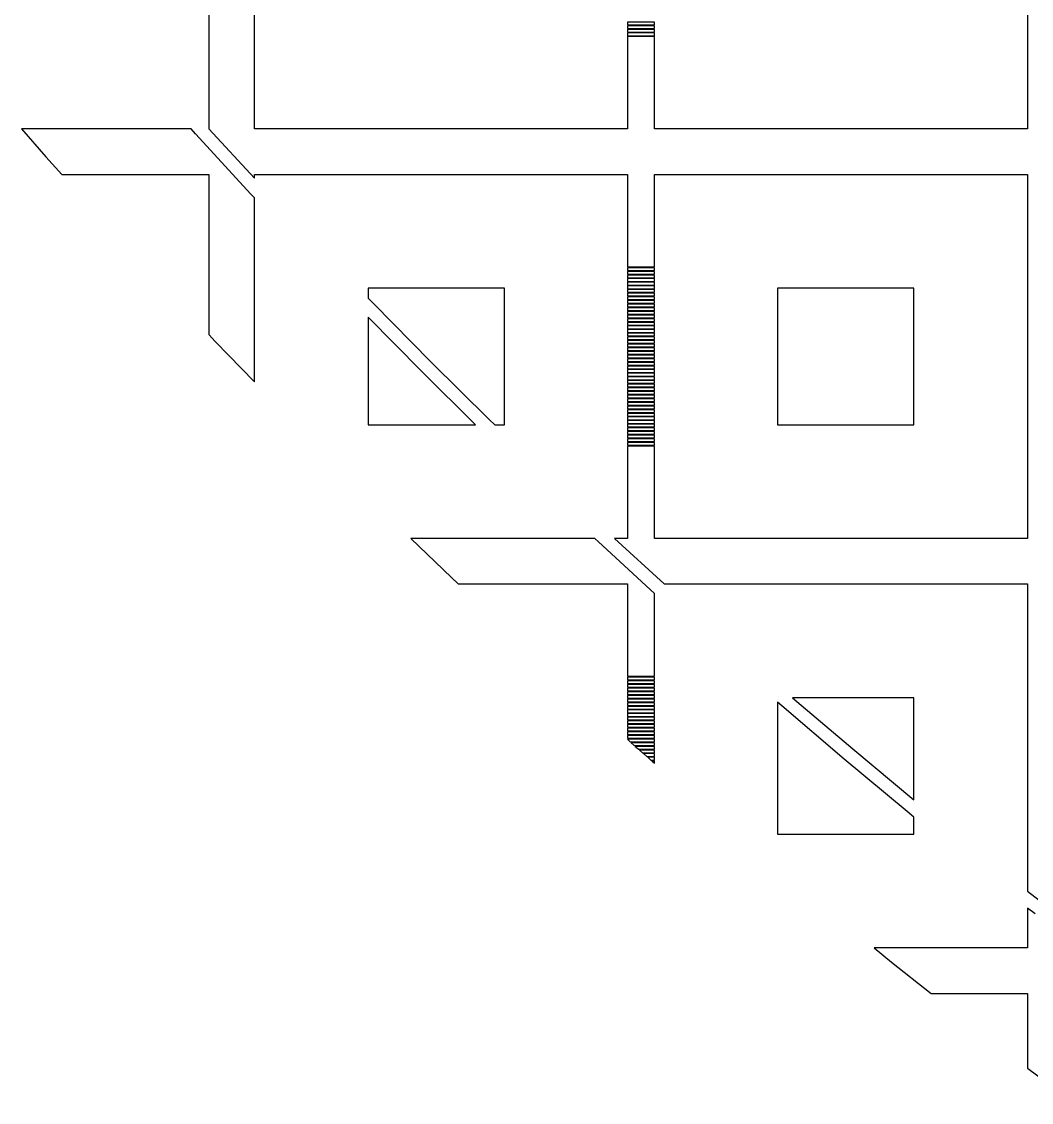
# Model space of a CAD drawing. Extents: x 40 to 187, y -3 to 150.
# Drawn here: x 52.86 to 64.21, y 12.32 to 24.47 of the extents above; entities that cross this region are included whole.
import ezdxf

# ---------------------------------------------------------------- set-up
doc = ezdxf.new("R2010")
doc.units = 0

msp = doc.modelspace()

# ---------------------------------------------------------------- linework, layer by layer
for p, q in [((54.9647, 27.3545), (54.9647, 23.2674)), ((55.476, 23.2641), (55.476, 27.3545)), ((64.1681, 27.3545), (64.1681, 23.2641)), ((59.9755, 24.4657), (59.6687, 24.4657)), ((59.6687, 24.4657), (59.6687, 24.435)), ((59.6687, 24.435), (59.9755, 24.435)), ((59.9755, 24.4248), (59.6687, 24.4248)), ((59.6687, 24.4248), (59.6687, 24.3941)), ((59.9755, 24.435), (59.9755, 24.4657)), ((59.9755, 24.3941), (59.9755, 24.4248)), ((59.6687, 24.3941), (59.9755, 24.3941)), ((59.9755, 24.3839), (59.6687, 24.3839)), ((59.6687, 24.3839), (59.6687, 24.3532)), ((59.6687, 24.3532), (59.9755, 24.3532)), ((59.9755, 24.343), (59.6687, 24.343)), ((59.6687, 24.343), (59.6687, 24.3123)), ((59.6687, 24.3123), (59.9755, 24.3123)), ((59.9755, 24.3021), (59.6687, 24.3021)), ((59.6687, 24.3021), (59.6687, 23.2641)), ((59.9755, 24.3532), (59.9755, 24.3839)), ((59.9755, 24.3123), (59.9755, 24.343)), ((59.9755, 23.2641), (59.9755, 24.3021)), ((54.7653, 23.2641), (52.8596, 23.2641)), ((52.8596, 23.2641), (53.1319, 22.9524)), ((54.8139, 23.2099), (54.7653, 23.2641)), ((55.4368, 22.5311), (54.8139, 23.2099)), ((54.9647, 23.2674), (55.476, 22.7102)), ((59.6687, 23.2641), (55.476, 23.2641)), ((64.1681, 23.2641), (59.9755, 23.2641)), ((53.1319, 22.9524), (53.3105, 22.7528)), ((53.3105, 22.7528), (54.9647, 22.7528)), ((54.9647, 22.7528), (54.9647, 20.953)), ((55.476, 22.7102), (55.476, 22.7528)), ((55.476, 22.7528), (59.6687, 22.7528)), ((59.6687, 22.7528), (59.6687, 21.7149)), ((59.9755, 21.7149), (59.9755, 22.7528)), ((59.9755, 22.7528), (64.1681, 22.7528)), ((64.1681, 22.7528), (64.1681, 18.6624)), ((55.476, 22.4893), (55.4368, 22.5311)), ((55.476, 20.4207), (55.476, 22.4893)), ((59.6687, 21.7149), (59.9755, 21.7149)), ((59.9755, 21.7047), (59.6687, 21.7047)), ((59.6687, 21.7047), (59.6687, 21.674)), ((59.6687, 21.674), (59.9755, 21.674)), ((59.9755, 21.6638), (59.6687, 21.6638)), ((59.6687, 21.6638), (59.6687, 21.6331)), ((59.6687, 21.6331), (59.9755, 21.6331)), ((59.9755, 21.6229), (59.6687, 21.6229)), ((59.6687, 21.6229), (59.6687, 21.5922)), ((59.9755, 21.674), (59.9755, 21.7047)), ((59.9755, 21.6331), (59.9755, 21.6638)), ((59.9755, 21.5922), (59.9755, 21.6229)), ((59.6687, 21.5922), (59.9755, 21.5922)), ((59.9755, 21.582), (59.6687, 21.582)), ((59.6687, 21.582), (59.6687, 21.5513)), ((59.6687, 21.5513), (59.9755, 21.5513)), ((59.9755, 21.541), (59.6687, 21.541)), ((59.6687, 21.541), (59.6687, 21.5104)), ((59.6687, 21.5104), (59.9755, 21.5104)), ((59.9755, 21.5002), (59.6687, 21.5002)), ((59.6687, 21.5002), (59.6687, 21.4695)), ((59.9755, 21.5513), (59.9755, 21.582)), ((59.9755, 21.5104), (59.9755, 21.541)), ((59.9755, 21.4695), (59.9755, 21.5002)), ((58.2882, 21.4746), (56.7543, 21.4746)), ((56.7543, 21.4746), (56.7543, 21.364)), ((58.2882, 19.9407), (58.2882, 21.4746)), ((59.6687, 21.4695), (59.9755, 21.4695)), ((59.9755, 21.4592), (59.6687, 21.4592)), ((59.6687, 21.4592), (59.6687, 21.4286)), ((59.6687, 21.4286), (59.9755, 21.4286)), ((59.9755, 21.4183), (59.6687, 21.4183)), ((59.6687, 21.4183), (59.6687, 21.3877)), ((59.6687, 21.3877), (59.9755, 21.3877)), ((59.9755, 21.3774), (59.6687, 21.3774)), ((59.6687, 21.3774), (59.6687, 21.3468)), ((59.9755, 21.4286), (59.9755, 21.4592)), ((59.9755, 21.3877), (59.9755, 21.4183)), ((59.9755, 21.3468), (59.9755, 21.3774)), ((62.8899, 21.4746), (61.356, 21.4746)), ((61.356, 21.4746), (61.356, 19.9407)), ((62.8899, 19.9407), (62.8899, 21.4746)), ((56.7543, 21.364), (56.8147, 21.3014)), ((56.8147, 21.3014), (57.4608, 20.6472)), ((59.6687, 21.3468), (59.9755, 21.3468)), ((59.9755, 21.3365), (59.6687, 21.3365)), ((59.6687, 21.3365), (59.6687, 21.3058)), ((59.6687, 21.3058), (59.9755, 21.3058)), ((59.9755, 21.2956), (59.6687, 21.2956)), ((59.6687, 21.2956), (59.6687, 21.265)), ((59.6687, 21.265), (59.9755, 21.265)), ((59.9755, 21.3058), (59.9755, 21.3365)), ((59.9755, 21.265), (59.9755, 21.2956)), ((57.3548, 20.5412), (56.7543, 21.149)), ((56.7543, 21.149), (56.7543, 19.9407)), ((59.9755, 21.2547), (59.6687, 21.2547)), ((59.6687, 21.2547), (59.6687, 21.224)), ((59.6687, 21.224), (59.9755, 21.224)), ((59.9755, 21.2138), (59.6687, 21.2138)), ((59.6687, 21.2138), (59.6687, 21.1832)), ((59.6687, 21.1832), (59.9755, 21.1832)), ((59.9755, 21.1729), (59.6687, 21.1729)), ((59.6687, 21.1729), (59.6687, 21.1422)), ((59.6687, 21.1422), (59.9755, 21.1422)), ((59.9755, 21.224), (59.9755, 21.2547)), ((59.9755, 21.1832), (59.9755, 21.2138)), ((59.9755, 21.1422), (59.9755, 21.1729)), ((59.9755, 21.132), (59.6687, 21.132)), ((59.6687, 21.132), (59.6687, 21.1013)), ((59.6687, 21.1013), (59.9755, 21.1013)), ((59.9755, 21.0911), (59.6687, 21.0911)), ((59.6687, 21.0911), (59.6687, 21.0604)), ((59.6687, 21.0604), (59.9755, 21.0604)), ((59.9755, 21.0502), (59.6687, 21.0502)), ((59.6687, 21.0502), (59.6687, 21.0195)), ((59.6687, 21.0195), (59.9755, 21.0195)), ((59.9755, 21.1013), (59.9755, 21.132)), ((59.9755, 21.0604), (59.9755, 21.0911)), ((59.9755, 21.0195), (59.9755, 21.0502)), ((54.9647, 20.953), (55.0359, 20.8773)), ((59.9755, 21.0093), (59.6687, 21.0093)), ((59.6687, 21.0093), (59.6687, 20.9786)), ((59.6687, 20.9786), (59.9755, 20.9786)), ((59.9755, 20.9684), (59.6687, 20.9684)), ((59.6687, 20.9684), (59.6687, 20.9377)), ((59.6687, 20.9377), (59.9755, 20.9377)), ((59.9755, 20.9275), (59.6687, 20.9275)), ((59.6687, 20.9275), (59.6687, 20.8968)), ((59.6687, 20.8968), (59.9755, 20.8968)), ((59.9755, 20.9786), (59.9755, 21.0093)), ((59.9755, 20.9377), (59.9755, 20.9684)), ((59.9755, 20.8968), (59.9755, 20.9275)), ((55.0359, 20.8773), (55.476, 20.4207)), ((59.9755, 20.8866), (59.6687, 20.8866)), ((59.6687, 20.8866), (59.6687, 20.8559)), ((59.6687, 20.8559), (59.9755, 20.8559)), ((59.9755, 20.8457), (59.6687, 20.8457)), ((59.6687, 20.8457), (59.6687, 20.815)), ((59.6687, 20.815), (59.9755, 20.815)), ((59.9755, 20.8048), (59.6687, 20.8048)), ((59.6687, 20.8048), (59.6687, 20.7741)), ((59.6687, 20.7741), (59.9755, 20.7741)), ((59.9755, 20.8559), (59.9755, 20.8866)), ((59.9755, 20.815), (59.9755, 20.8457)), ((59.9755, 20.7741), (59.9755, 20.8048)), ((59.9755, 20.7639), (59.6687, 20.7639)), ((59.6687, 20.7639), (59.6687, 20.7332)), ((59.6687, 20.7332), (59.9755, 20.7332)), ((59.9755, 20.723), (59.6687, 20.723)), ((59.6687, 20.723), (59.6687, 20.6923)), ((59.6687, 20.6923), (59.9755, 20.6923)), ((59.9755, 20.6821), (59.6687, 20.6821)), ((59.6687, 20.6821), (59.6687, 20.6514)), ((59.6687, 20.6514), (59.9755, 20.6514)), ((59.9755, 20.7332), (59.9755, 20.7639)), ((59.9755, 20.6923), (59.9755, 20.723)), ((59.9755, 20.6514), (59.9755, 20.6821)), ((57.9626, 19.9407), (57.3548, 20.5412)), ((57.4608, 20.6472), (58.115, 20.0011)), ((59.9755, 20.6412), (59.6687, 20.6412)), ((59.6687, 20.6412), (59.6687, 20.6105)), ((59.6687, 20.6105), (59.9755, 20.6105)), ((59.9755, 20.6003), (59.6687, 20.6003)), ((59.6687, 20.6003), (59.6687, 20.5696)), ((59.6687, 20.5696), (59.9755, 20.5696)), ((59.9755, 20.5594), (59.6687, 20.5594)), ((59.6687, 20.5594), (59.6687, 20.5287)), ((59.6687, 20.5287), (59.9755, 20.5287)), ((59.9755, 20.6105), (59.9755, 20.6412)), ((59.9755, 20.5696), (59.9755, 20.6003)), ((59.9755, 20.5287), (59.9755, 20.5594)), ((59.9755, 20.5185), (59.6687, 20.5185)), ((59.6687, 20.5185), (59.6687, 20.4878)), ((59.6687, 20.4878), (59.9755, 20.4878)), ((59.9755, 20.4776), (59.6687, 20.4776)), ((59.6687, 20.4776), (59.6687, 20.4469)), ((59.6687, 20.4469), (59.9755, 20.4469)), ((59.9755, 20.4367), (59.6687, 20.4367)), ((59.6687, 20.4367), (59.6687, 20.406)), ((59.6687, 20.406), (59.9755, 20.406)), ((59.9755, 20.4878), (59.9755, 20.5185)), ((59.9755, 20.4469), (59.9755, 20.4776)), ((59.9755, 20.406), (59.9755, 20.4367)), ((59.9755, 20.3958), (59.6687, 20.3958)), ((59.6687, 20.3958), (59.6687, 20.3651)), ((59.6687, 20.3651), (59.9755, 20.3651)), ((59.9755, 20.3549), (59.6687, 20.3549)), ((59.6687, 20.3549), (59.6687, 20.3242)), ((59.6687, 20.3242), (59.9755, 20.3242)), ((59.9755, 20.3139), (59.6687, 20.3139)), ((59.6687, 20.3139), (59.6687, 20.2833)), ((59.9755, 20.3651), (59.9755, 20.3958)), ((59.9755, 20.3242), (59.9755, 20.3549)), ((59.9755, 20.2833), (59.9755, 20.3139)), ((59.6687, 20.2833), (59.9755, 20.2833)), ((59.9755, 20.2731), (59.6687, 20.2731)), ((59.6687, 20.2731), (59.6687, 20.2424)), ((59.6687, 20.2424), (59.9755, 20.2424)), ((59.9755, 20.2321), (59.6687, 20.2321)), ((59.6687, 20.2321), (59.6687, 20.2015)), ((59.6687, 20.2015), (59.9755, 20.2015)), ((59.9755, 20.1912), (59.6687, 20.1912)), ((59.6687, 20.1912), (59.6687, 20.1606)), ((59.9755, 20.2424), (59.9755, 20.2731)), ((59.9755, 20.2015), (59.9755, 20.2321)), ((59.9755, 20.1606), (59.9755, 20.1912)), ((59.6687, 20.1606), (59.9755, 20.1606)), ((59.9755, 20.1503), (59.6687, 20.1503)), ((59.6687, 20.1503), (59.6687, 20.1196)), ((59.6687, 20.1196), (59.9755, 20.1196)), ((59.9755, 20.1094), (59.6687, 20.1094)), ((59.6687, 20.1094), (59.6687, 20.0788)), ((59.6687, 20.0788), (59.9755, 20.0788)), ((59.9755, 20.0685), (59.6687, 20.0685)), ((59.6687, 20.0685), (59.6687, 20.0378)), ((59.9755, 20.1196), (59.9755, 20.1503)), ((59.9755, 20.0788), (59.9755, 20.1094)), ((59.9755, 20.0378), (59.9755, 20.0685)), ((56.7543, 19.9407), (57.9626, 19.9407)), ((58.115, 20.0011), (58.1776, 19.9407)), ((58.1776, 19.9407), (58.2882, 19.9407)), ((59.6687, 20.0378), (59.9755, 20.0378)), ((59.9755, 20.0276), (59.6687, 20.0276)), ((59.6687, 20.0276), (59.6687, 19.9969)), ((59.6687, 19.9969), (59.9755, 19.9969)), ((59.9755, 19.9867), (59.6687, 19.9867)), ((59.6687, 19.9867), (59.6687, 19.956)), ((59.6687, 19.956), (59.9755, 19.956)), ((59.9755, 19.9458), (59.6687, 19.9458)), ((59.6687, 19.9458), (59.6687, 19.9151)), ((59.9755, 19.9969), (59.9755, 20.0276)), ((59.9755, 19.956), (59.9755, 19.9867)), ((59.9755, 19.9151), (59.9755, 19.9458)), ((61.356, 19.9407), (62.8899, 19.9407)), ((59.6687, 19.9151), (59.9755, 19.9151)), ((59.9755, 19.9049), (59.6687, 19.9049)), ((59.6687, 19.9049), (59.6687, 19.8742)), ((59.6687, 19.8742), (59.9755, 19.8742)), ((59.9755, 19.864), (59.6687, 19.864)), ((59.6687, 19.864), (59.6687, 19.8333)), ((59.6687, 19.8333), (59.9755, 19.8333)), ((59.9755, 19.8231), (59.6687, 19.8231)), ((59.6687, 19.8231), (59.6687, 19.7924)), ((59.9755, 19.8742), (59.9755, 19.9049)), ((59.9755, 19.8333), (59.9755, 19.864)), ((59.9755, 19.7924), (59.9755, 19.8231)), ((59.6687, 19.7924), (59.9755, 19.7924)), ((59.9755, 19.7822), (59.6687, 19.7822)), ((59.6687, 19.7822), (59.6687, 19.7515)), ((59.6687, 19.7515), (59.9755, 19.7515)), ((59.9755, 19.7413), (59.6687, 19.7413)), ((59.6687, 19.7413), (59.6687, 19.7106)), ((59.6687, 19.7106), (59.9755, 19.7106)), ((59.9755, 19.7004), (59.6687, 19.7004)), ((59.6687, 19.7004), (59.6687, 18.6624)), ((59.9755, 19.7515), (59.9755, 19.7822)), ((59.9755, 19.7106), (59.9755, 19.7413)), ((59.9755, 18.6624), (59.9755, 19.7004)), ((59.3029, 18.6624), (57.2343, 18.6624)), ((57.2343, 18.6624), (57.6909, 18.2223)), ((59.3447, 18.6232), (59.3029, 18.6624)), ((59.9755, 18.0444), (59.3447, 18.6232)), ((59.6687, 18.6624), (59.5238, 18.6624)), ((59.5238, 18.6624), (60.081, 18.1511)), ((64.1681, 18.6624), (59.9755, 18.6624)), ((57.6909, 18.2223), (57.7666, 18.1511)), ((57.7666, 18.1511), (59.6687, 18.1511)), ((59.6687, 18.1511), (59.6687, 17.1132)), ((60.081, 18.1511), (64.1681, 18.1511)), ((64.1681, 18.1511), (64.1681, 14.6998)), ((59.9755, 17.1132), (59.9755, 18.0444)), ((59.6687, 17.1132), (59.9755, 17.1132)), ((59.9755, 17.103), (59.6687, 17.103)), ((59.6687, 17.103), (59.6687, 17.0723)), ((59.6687, 17.0723), (59.9755, 17.0723)), ((59.9755, 17.0621), (59.6687, 17.0621)), ((59.6687, 17.0621), (59.6687, 17.0314)), ((59.6687, 17.0314), (59.9755, 17.0314)), ((59.9755, 17.0212), (59.6687, 17.0212)), ((59.6687, 17.0212), (59.6687, 16.9905)), ((59.9755, 17.0723), (59.9755, 17.103)), ((59.9755, 17.0314), (59.9755, 17.0621)), ((59.9755, 16.9905), (59.9755, 17.0212)), ((59.6687, 16.9905), (59.9755, 16.9905)), ((59.9755, 16.9803), (59.6687, 16.9803)), ((59.6687, 16.9803), (59.6687, 16.9496)), ((59.6687, 16.9496), (59.9755, 16.9496)), ((59.9755, 16.9393), (59.6687, 16.9393)), ((59.6687, 16.9393), (59.6687, 16.9087)), ((59.6687, 16.9087), (59.9755, 16.9087)), ((59.9755, 16.8985), (59.6687, 16.8985)), ((59.6687, 16.8985), (59.6687, 16.8678)), ((59.9755, 16.9496), (59.9755, 16.9803)), ((59.9755, 16.9087), (59.9755, 16.9393)), ((59.9755, 16.8678), (59.9755, 16.8985)), ((59.6687, 16.8678), (59.9755, 16.8678)), ((59.9755, 16.8575), (59.6687, 16.8575)), ((59.6687, 16.8575), (59.6687, 16.8269)), ((59.6687, 16.8269), (59.9755, 16.8269)), ((59.9755, 16.8166), (59.6687, 16.8166)), ((59.6687, 16.8166), (59.6687, 16.786)), ((59.6687, 16.786), (59.9755, 16.786)), ((59.9755, 16.7757), (59.6687, 16.7757)), ((59.6687, 16.7757), (59.6687, 16.7451)), ((59.9755, 16.8269), (59.9755, 16.8575)), ((59.9755, 16.786), (59.9755, 16.8166)), ((59.9755, 16.7451), (59.9755, 16.7757)), ((61.4039, 16.7798), (61.356, 16.8216)), ((61.356, 16.8216), (61.356, 15.339)), ((62.1051, 16.1823), (61.4039, 16.7798)), ((62.8899, 16.8729), (61.5258, 16.8729)), ((61.5258, 16.8729), (62.2017, 16.297)), ((62.8899, 15.7252), (62.8899, 16.8729)), ((59.6687, 16.7451), (59.9755, 16.7451)), ((59.9755, 16.7348), (59.6687, 16.7348)), ((59.6687, 16.7348), (59.6687, 16.7041)), ((59.6687, 16.7041), (59.9755, 16.7041)), ((59.9755, 16.6939), (59.6687, 16.6939)), ((59.6687, 16.6939), (59.6687, 16.6633)), ((59.6687, 16.6633), (59.9755, 16.6633)), ((59.9755, 16.653), (59.6687, 16.653)), ((59.6687, 16.653), (59.6687, 16.6223)), ((59.9755, 16.7041), (59.9755, 16.7348)), ((59.9755, 16.6633), (59.9755, 16.6939)), ((59.9755, 16.6223), (59.9755, 16.653)), ((59.6687, 16.6223), (59.9755, 16.6223)), ((59.9755, 16.6121), (59.6687, 16.6121)), ((59.6687, 16.6121), (59.6687, 16.5815)), ((59.6687, 16.5815), (59.9755, 16.5815)), ((59.9755, 16.5712), (59.6687, 16.5712)), ((59.6687, 16.5712), (59.6687, 16.5405)), ((59.6687, 16.5405), (59.9755, 16.5405)), ((59.9755, 16.5303), (59.6687, 16.5303)), ((59.6687, 16.5303), (59.6687, 16.4996)), ((59.9755, 16.5815), (59.9755, 16.6121)), ((59.9755, 16.5405), (59.9755, 16.5712)), ((59.9755, 16.4996), (59.9755, 16.5303)), ((59.6687, 16.4996), (59.9755, 16.4996)), ((59.9755, 16.4894), (59.6687, 16.4894)), ((59.6687, 16.4894), (59.6687, 16.4587)), ((59.6687, 16.4587), (59.9755, 16.4587)), ((59.9755, 16.4485), (59.6687, 16.4485)), ((59.6687, 16.4485), (59.6687, 16.4178)), ((59.6687, 16.4178), (59.9755, 16.4178)), ((59.9755, 16.4076), (59.6687, 16.4076)), ((59.6687, 16.4076), (59.6687, 16.4054)), ((59.6687, 16.4054), (59.7005, 16.3769)), ((59.9755, 16.4587), (59.9755, 16.4894)), ((59.9755, 16.4178), (59.9755, 16.4485)), ((59.9755, 16.3769), (59.9755, 16.4076)), ((59.7005, 16.3769), (59.9755, 16.3769)), ((59.9755, 16.3667), (59.7119, 16.3667)), ((59.7119, 16.3667), (59.7462, 16.336)), ((59.7462, 16.336), (59.9755, 16.336)), ((59.9755, 16.3258), (59.7576, 16.3258)), ((59.7576, 16.3258), (59.766, 16.3183)), ((59.766, 16.3183), (59.7925, 16.2951)), ((59.7925, 16.2951), (59.9755, 16.2951)), ((59.9755, 16.2849), (59.8042, 16.2849)), ((59.8042, 16.2849), (59.8393, 16.2542)), ((59.9755, 16.336), (59.9755, 16.3667)), ((59.9755, 16.2951), (59.9755, 16.3258)), ((59.9755, 16.2542), (59.9755, 16.2849)), ((62.2017, 16.297), (62.8899, 15.7252)), ((59.8393, 16.2542), (59.9755, 16.2542)), ((59.9755, 16.244), (59.851, 16.244)), ((59.851, 16.244), (59.8862, 16.2133)), ((59.8862, 16.2133), (59.9755, 16.2133)), ((59.9755, 16.2031), (59.8979, 16.2031)), ((59.8979, 16.2031), (59.933, 16.1724)), ((59.933, 16.1724), (59.9755, 16.1724)), ((59.9755, 16.1622), (59.9447, 16.1622)), ((59.9447, 16.1622), (59.9755, 16.1353)), ((59.9755, 16.2133), (59.9755, 16.244)), ((59.9755, 16.1724), (59.9755, 16.2031)), ((59.9755, 16.1353), (59.9755, 16.1622)), ((62.8137, 15.5934), (62.1051, 16.1823)), ((62.8899, 15.5317), (62.8137, 15.5934)), ((62.8899, 15.339), (62.8899, 15.5317)), ((61.356, 15.339), (62.8899, 15.339)), ((64.1681, 14.6998), (64.3446, 14.5603)), ((64.2523, 14.4421), (64.1681, 14.5086)), ((64.1681, 14.5086), (64.1681, 14.0607)), ((64.1681, 14.0607), (62.4417, 14.0607)), ((62.4417, 14.0607), (62.6391, 13.9008)), ((62.6391, 13.9008), (63.0836, 13.5494)), ((63.0836, 13.5494), (64.1681, 13.5494)), ((64.1681, 13.5494), (64.1681, 12.7089)), ((64.1681, 12.7089), (64.6794, 12.3248))]:
    msp.add_line(p, q)

doc.saveas('drawing.dxf')
